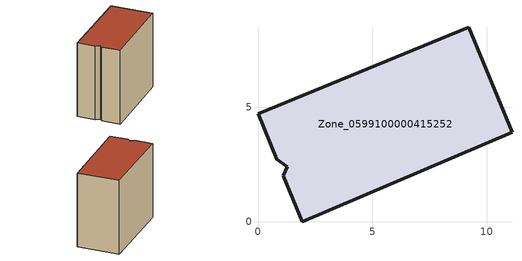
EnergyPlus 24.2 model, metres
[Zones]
Zone_0599100000415252
 floor ground (C_G): 1.93,0 1.11,2.01 1.27,2.42 0.82,2.73 0,4.73 9.22,8.51 11.1,3.92 z3.23
 wall outside (C_F): 1.93,0 11.1,3.92 9.22,8.51 0,4.73 0.82,2.73 1.27,2.42 1.11,2.01 1.93,0 z3.23:12.23
 roof outside (C_R): 1.11,2.01 1.93,0 11.1,3.92 9.22,8.51 0,4.73 0.82,2.73 1.27,2.42 z12.23
[BUILDING]
Pand.0599100000415252: North Axis=0; Terrain=City; Loads Convergence Tolerance Value=0.04; Temperature Convergence Tolerance Value=0.4; Solar Distribution=FullExterior; Maximum Number of Warmup Days=25; Minimum Number of Warmup Days=1
[Site:Location]
Rotterdam.The.Hague.AP_ZH_NLD Design_Conditions: Latitude=51.96; Longitude=4.45; Time Zone=1; Elevation=-4.5
[SITE:GROUNDTEMPERATURE:BUILDINGSURFACE]
18, 18, 18, 18, 18, 18, 18, 18, 18, 18, 18, 18
[MATERIAL] Thermal Absorptance=0.9; Solar Absorptance=0.7; Visible Absorptance=0.7
Name | Roughness | Thickness | Conductivity | Density | Specific Heat
G.TI.1992-2005 | MediumSmooth | 0.15 | 0.06 | 540 | 1210
F.TI.1992-2005 | Rough | 0.3 | 0.12 | 1920 | 840
R.TI.1992-2005 | MediumRough | 0.2 | 0.08 | 1500 | 1000
[CONSTRUCTION]
C_G: G.TI.1992-2005
C_F: F.TI.1992-2005
C_R: R.TI.1992-2005
[ZONE]
Zone_0599100000415252: Type=1; Multiplier=1; Ceiling Height=Autocalculate; Volume=Autocalculate; Floor Area=autocalculate; Part of Total Floor Area=Yes
[ZONEINFILTRATION:DESIGNFLOWRATE]
Infil_Zone_0599100000415252: Zone or ZoneList or Space or SpaceList=Zone_0599100000415252; Schedule=AlwaysOn; Design Flow Rate Calculation Method=Flow/Area; Flow Rate per Floor Area=0.0015; Constant Term Coefficient=1; Temperature Term Coefficient=0; Velocity Term Coefficient=0; Velocity Squared Term Coefficient=0
[HVACTEMPLATE:ZONE:IDEALLOADSAIRSYSTEM]
Zone_0599100000415252: Maximum Heating Supply Air Temperature=50; Minimum Cooling Supply Air Temperature=13; Maximum Heating Supply Air Humidity Ratio=0.0156; Minimum Cooling Supply Air Humidity Ratio=0.0077; Heating Limit=NoLimit; Cooling Limit=NoLimit; Dehumidification Control Type=ConstantSensibleHeatRatio; Cooling Sensible Heat Ratio=0.7; Dehumidification Setpoint=60; Humidification Control Type=None; Humidification Setpoint=30; Outdoor Air Method=None; Outdoor Air Flow Rate per Person=0.00944; Outdoor Air Flow Rate per Zone Floor Area=0; Outdoor Air Flow Rate per Zone=0; Demand Controlled Ventilation Type=None; Outdoor Air Economizer Type=NoEconomizer; Heat Recovery Type=None; Sensible Heat Recovery Effectiveness=0.7; Latent Heat Recovery Effectiveness=0.65
[ZONECONTROL:THERMOSTAT]
ThermostatControl_Zone_0599100000415252: Zone or ZoneList=Zone_0599100000415252; Control Type Schedule=DualSetpointControlType; Control 1=Thermostat_Zone_0599100000415252; Temperature Difference Between Cutout And Setpoint=0
[THERMOSTATSETPOINT:DUALSETPOINT]
Thermostat_Zone_0599100000415252: Heating Setpoint Temperature Schedule=HeatingSetpoint_Zone_0599100000415252; Cooling Setpoint Temperature Schedule=CoolingSetpoint_Zone_0599100000415252
[SCHEDULE:COMPACT]
HeatingSetpoint_Zone_0599100000415252: Through: 12/31, For: AllDays, Until: 24:00, 21
CoolingSetpoint_Zone_0599100000415252: Through: 12/31, For: AllDays, Until: 24:00, 24
DualSetpointControlType: Through: 12/31, For: AllDays, Until: 24:00, 4
AlwaysOn: Through: 12/31, For: AllDays, Until: 24:00, 1
